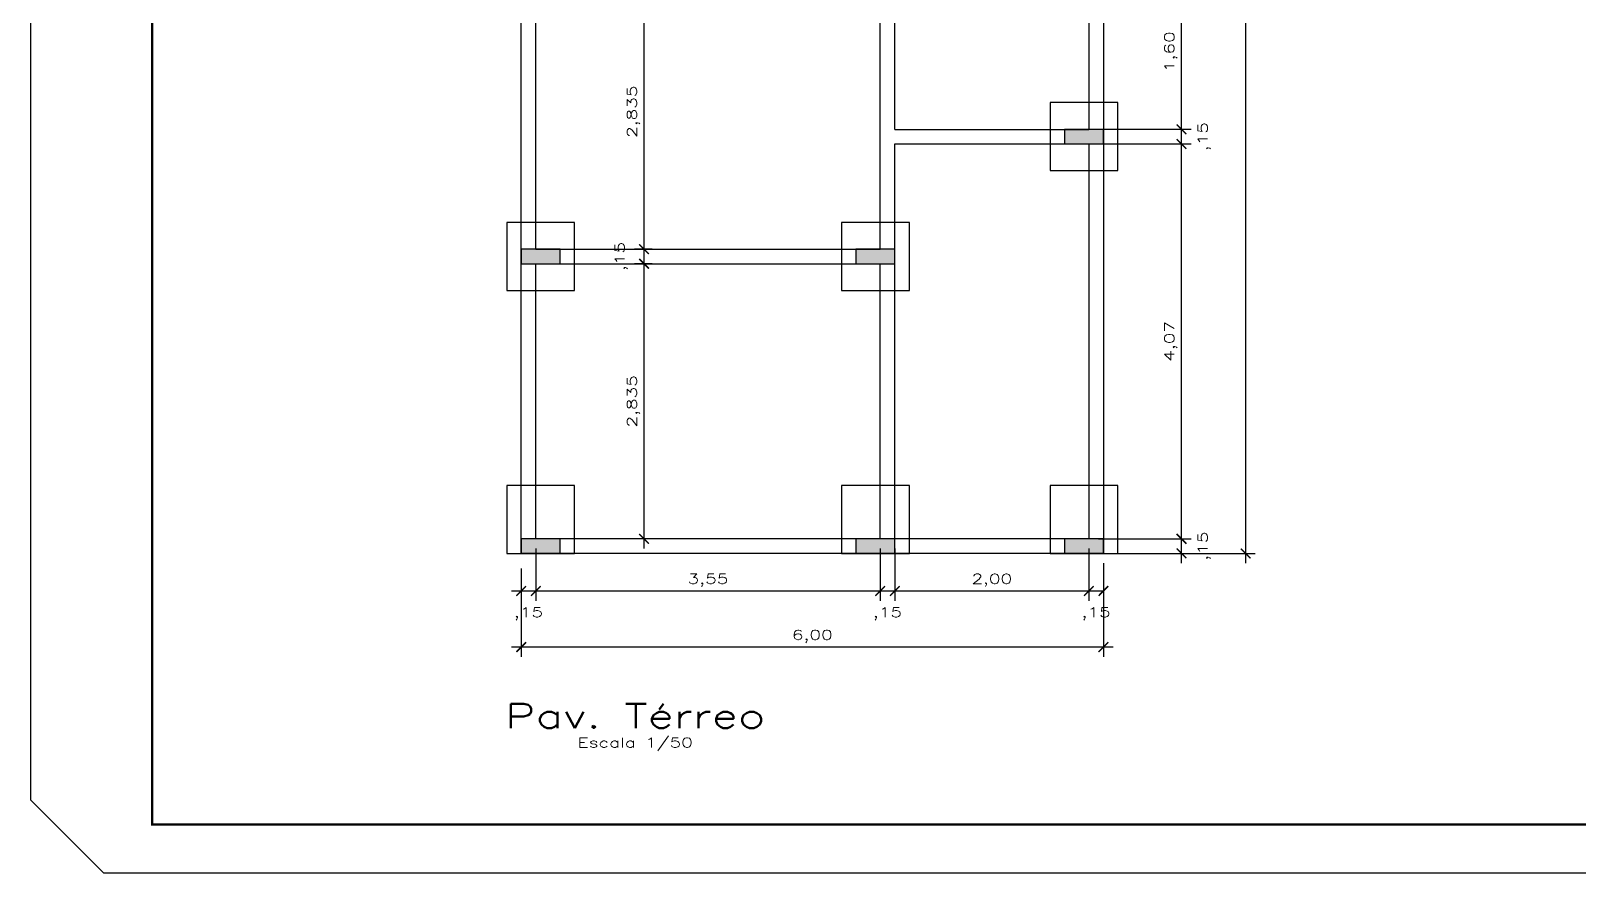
# Model space of a CAD drawing. Extents: x 241 to 398, y 106 to 179.
# Drawn here: x 320.25 to 336.2, y 144.69 to 153.36 of the extents above; entities that cross this region are included whole.
import ezdxf
from ezdxf.enums import TextEntityAlignment as Align

# ---------------------------------------------------------------- set-up
doc = ezdxf.new("R2010")
doc.units = 0
doc.layers.get('0').update_dxf_attribs({"linetype": 'CONTINUOUS'})
doc.layers.get('DEFPOINTS').update_dxf_attribs({"linetype": 'CONTINUOUS'})
for name, color, linetype in [('ALVCORTE', 5, 'CONTINUOUS'), ('ALVVISTA', 8, 'CONTINUOUS'), ('COTAS', 7, 'CONTINUOUS'), ('ESPEC', 7, 'CONTINUOUS'), ('ESQUADRIA', 3, 'CONTINUOUS')]:
    doc.layers.add(name, color=color, linetype=linetype)
doc.styles.add('REGUA200', font='romans.shx', dxfattribs={"width": 1.4})
doc.styles.add('REGUA60', font='romans.shx', dxfattribs={"width": 1.4})
doc.styles.add('REGUA80', font='romans.shx', dxfattribs={"width": 1.4})
doc.styles.get("Standard").update_dxf_attribs({"font": 'ISOCP'})
doc.dimstyles.new('ISO-25', dxfattribs={"dimtxt": 2.5, "dimasz": 2.5, "dimexe": 1.25, "dimexo": 0.625, "dimtad": 1, "dimdec": 4, "dimdsep": 46, "dimlunit": 6, "dimtxsty": 'Standard', "dimcen": 2.5, "dimadec": 0, "dimazin": 0, "dimtfac": 1, "dimtdec": 4, "dimtmove": 0, "dimatfit": 3, "dimfxl": 0, "dimtolj": 1, "dimtzin": 0, "dimarcsym": 0})

# ---------------------------------------------------------------- blocks, each defined once
blk = doc.blocks.new('TITUL2')
at = {"color": 6, "style": 'REGUA200', "width": 1.4}
blk.add_attdef('TITULO', text='', height=5, dxfattribs=at).set_placement((0, 0), align=Align.CENTER)
at = {"color": 0, "style": 'REGUA80', "width": 1.4}
blk.add_attdef('ESCALA', text='', height=2, dxfattribs=at).set_placement((0, -4), align=Align.CENTER)
blk = doc.blocks.new('_ARCHTICK')
at = {"color": 0, "linetype": 'ByBlock', "const_width": 0.15}
blk.add_lwpolyline([(-0.5, -0.5), (0.5, 0.5)], dxfattribs=at)
blk = doc.blocks.new('*D177')
at = {"color": 1, "linetype": 'ByBlock', "transparency": 16777216}
for p, q in [((248.253, 148.173), (248.253, 151.208)), ((248.337, 151.108), (248.153, 151.108)), ((248.337, 148.273), (248.153, 148.273))]:
    blk.add_line(p, q, dxfattribs=at)
at = {"layer": 'DEFPOINTS', "color": 0, "linetype": 'ByBlock', "transparency": 16777216}
for p in [(248.253, 151.108), (248.437, 151.108, -3.35), (248.437, 148.273, -3.35)]:
    blk.add_point(p, dxfattribs=at)
at = {"color": 1, "linetype": 'ByBlock', "transparency": 16777216, "xscale": 0.1, "yscale": 0.1, "zscale": 0.1}
for p, rotation in [((248.253, 151.108), 90), ((248.253, 148.273), 270)]:
    blk.add_blockref('_ARCHTICK', p, dxfattribs=dict(at, rotation=rotation))
at = {"color": 7, "linetype": 'ByBlock', "transparency": 16777216, "insert": (248.143, 149.69), "char_height": 0.1, "attachment_point": 5, "rotation": 90, "style": 'REGUA60'}
blk.add_mtext('\\A1;2,835', dxfattribs=at)
blk = doc.blocks.new('*D174')
at = {"color": 1, "linetype": 'ByBlock', "transparency": 16777216}
for p, q in [((253.087, 175.138), (254.553, 175.138)), ((254.453, 175.238), (254.453, 145.038)), ((253.087, 145.138), (254.553, 145.138))]:
    blk.add_line(p, q, dxfattribs=at)
at = {"layer": 'DEFPOINTS', "color": 0, "linetype": 'ByBlock', "transparency": 16777216}
for p in [(252.987, 175.138, -3.35), (252.987, 145.138, -3.35), (254.453, 145.138)]:
    blk.add_point(p, dxfattribs=at)
at = {"color": 1, "linetype": 'ByBlock', "transparency": 16777216, "xscale": 0.1, "yscale": 0.1, "zscale": 0.1}
for p, rotation in [((254.453, 175.138), 90), ((254.453, 145.138), 270)]:
    blk.add_blockref('_ARCHTICK', p, dxfattribs=dict(at, rotation=rotation))
at = {"color": 7, "linetype": 'ByBlock', "transparency": 16777216, "insert": (254.343, 160.138), "char_height": 0.1, "attachment_point": 5, "rotation": 90, "style": 'REGUA60'}
blk.add_mtext('\\A1;30,00', dxfattribs=at)
blk = doc.blocks.new('*D154')
at = {"color": 1, "linetype": 'ByBlock', "transparency": 16777216}
for p, q in [((253.792, 145.188), (253.792, 149.458)), ((252.937, 149.358), (253.892, 149.358))]:
    blk.add_line(p, q, dxfattribs=at)
at = {"layer": 'DEFPOINTS', "color": 0, "linetype": 'ByBlock', "transparency": 16777216}
for p in [(252.837, 149.358, -3.35), (253.792, 149.358), (252.837, 145.288, -3.35)]:
    blk.add_point(p, dxfattribs=at)
at = {"color": 1, "linetype": 'ByBlock', "transparency": 16777216, "xscale": 0.1, "yscale": 0.1, "zscale": 0.1}
for p, rotation in [((253.792, 149.358), 90), ((253.792, 145.288), 270)]:
    blk.add_blockref('_ARCHTICK', p, dxfattribs=dict(at, rotation=rotation))
at = {"color": 7, "linetype": 'ByBlock', "transparency": 16777216, "insert": (253.682, 147.323), "char_height": 0.1, "attachment_point": 5, "rotation": 90, "style": 'REGUA60'}
blk.add_mtext('\\A1;4,07', dxfattribs=at)
blk = doc.blocks.new('*D176')
at = {"color": 1, "linetype": 'ByBlock', "transparency": 16777216}
for p, q in [((248.337, 148.273), (248.153, 148.273)), ((248.253, 148.023), (248.253, 148.273))]:
    blk.add_line(p, q, dxfattribs=at)
at = {"layer": 'DEFPOINTS', "color": 0, "linetype": 'ByBlock', "transparency": 16777216}
for p in [(248.253, 148.273), (248.437, 148.273, -3.35), (248.437, 148.123, -3.35)]:
    blk.add_point(p, dxfattribs=at)
at = {"color": 1, "linetype": 'ByBlock', "transparency": 16777216, "xscale": 0.1, "yscale": 0.1, "zscale": 0.1}
for p, rotation in [((248.253, 148.273), 90), ((248.253, 148.123), 270)]:
    blk.add_blockref('_ARCHTICK', p, dxfattribs=dict(at, rotation=rotation))
at = {"color": 7, "linetype": 'ByBlock', "transparency": 16777216, "insert": (248.018, 148.198), "char_height": 0.1, "attachment_point": 5, "rotation": 90, "style": 'REGUA60'}
blk.add_mtext('\\A1;,15', dxfattribs=at)
blk = doc.blocks.new('*D175')
at = {"color": 1, "linetype": 'ByBlock', "transparency": 16777216}
for p, q in [((248.253, 145.188), (248.253, 148.223)), ((248.337, 148.123), (248.153, 148.123)), ((248.29, 145.288), (248.153, 145.288))]:
    blk.add_line(p, q, dxfattribs=at)
at = {"layer": 'DEFPOINTS', "color": 0, "linetype": 'ByBlock', "transparency": 16777216}
for p in [(248.253, 148.123), (248.437, 148.123, -3.35), (248.39, 145.288, -3.35)]:
    blk.add_point(p, dxfattribs=at)
at = {"color": 1, "linetype": 'ByBlock', "transparency": 16777216, "xscale": 0.1, "yscale": 0.1, "zscale": 0.1}
for p, rotation in [((248.253, 148.123), 90), ((248.253, 145.288), 270)]:
    blk.add_blockref('_ARCHTICK', p, dxfattribs=dict(at, rotation=rotation))
at = {"color": 7, "linetype": 'ByBlock', "transparency": 16777216, "insert": (248.143, 146.705), "char_height": 0.1, "attachment_point": 5, "rotation": 90, "style": 'REGUA60'}
blk.add_mtext('\\A1;2,835', dxfattribs=at)
blk = doc.blocks.new('*D153')
at = {"color": 1, "linetype": 'ByBlock', "transparency": 16777216}
for p, q in [((252.937, 145.288), (253.892, 145.288)), ((253.792, 145.038), (253.792, 145.288)), ((253.087, 145.138), (253.892, 145.138))]:
    blk.add_line(p, q, dxfattribs=at)
at = {"layer": 'DEFPOINTS', "color": 0, "linetype": 'ByBlock', "transparency": 16777216}
for p in [(252.837, 145.288, -3.35), (253.792, 145.288), (252.987, 145.138, -3.35)]:
    blk.add_point(p, dxfattribs=at)
at = {"color": 1, "linetype": 'ByBlock', "transparency": 16777216, "xscale": 0.1, "yscale": 0.1, "zscale": 0.1}
for p, rotation in [((253.792, 145.288), 90), ((253.792, 145.138), 270)]:
    blk.add_blockref('_ARCHTICK', p, dxfattribs=dict(at, rotation=rotation))
at = {"color": 7, "linetype": 'ByBlock', "transparency": 16777216, "insert": (254.026, 145.213), "char_height": 0.1, "attachment_point": 5, "rotation": 90, "style": 'REGUA60'}
blk.add_mtext('\\A1;,15', dxfattribs=at)
blk = doc.blocks.new('*D151')
at = {"color": 1, "linetype": 'ByBlock', "transparency": 16777216}
for p, q in [((252.987, 145.038), (252.987, 144.651)), ((252.737, 144.751), (252.987, 144.751))]:
    blk.add_line(p, q, dxfattribs=at)
at = {"layer": 'DEFPOINTS', "color": 0, "linetype": 'ByBlock', "transparency": 16777216}
for p in [(252.837, 145.288, -3.35), (252.987, 145.138, -3.35), (252.987, 144.751)]:
    blk.add_point(p, dxfattribs=at)
at = {"color": 1, "linetype": 'ByBlock', "transparency": 16777216, "xscale": 0.1, "yscale": 0.1, "zscale": 0.1, "rotation": 180}
blk.add_blockref('_ARCHTICK', (252.837, 144.751), dxfattribs=at)
at = {"color": 1, "linetype": 'ByBlock', "transparency": 16777216, "xscale": 0.1, "yscale": 0.1, "zscale": 0.1}
blk.add_blockref('_ARCHTICK', (252.987, 144.751), dxfattribs=at)
at = {"color": 7, "linetype": 'ByBlock', "transparency": 16777216, "insert": (252.912, 144.517), "char_height": 0.1, "attachment_point": 5, "style": 'REGUA60'}
blk.add_mtext('\\A1;,15', dxfattribs=at)
blk = doc.blocks.new('*D150')
at = {"color": 1, "linetype": 'ByBlock', "transparency": 16777216}
for p, q in [((252.837, 145.188), (252.837, 144.651)), ((250.737, 144.751), (252.937, 144.751))]:
    blk.add_line(p, q, dxfattribs=at)
at = {"layer": 'DEFPOINTS', "color": 0, "linetype": 'ByBlock', "transparency": 16777216}
for p in [(250.837, 145.288, -3.35), (252.837, 145.288, -3.35), (252.837, 144.751)]:
    blk.add_point(p, dxfattribs=at)
at = {"color": 1, "linetype": 'ByBlock', "transparency": 16777216, "xscale": 0.1, "yscale": 0.1, "zscale": 0.1, "rotation": 180}
blk.add_blockref('_ARCHTICK', (250.837, 144.751), dxfattribs=at)
at = {"color": 1, "linetype": 'ByBlock', "transparency": 16777216, "xscale": 0.1, "yscale": 0.1, "zscale": 0.1}
blk.add_blockref('_ARCHTICK', (252.837, 144.751), dxfattribs=at)
at = {"color": 7, "linetype": 'ByBlock', "transparency": 16777216, "insert": (251.837, 144.861), "char_height": 0.1, "attachment_point": 5, "style": 'REGUA60'}
blk.add_mtext('\\A1;2,00', dxfattribs=at)
blk = doc.blocks.new('*D149')
at = {"color": 1, "linetype": 'ByBlock', "transparency": 16777216}
for p, q in [((250.837, 145.188), (250.837, 144.651)), ((250.587, 144.751), (250.837, 144.751))]:
    blk.add_line(p, q, dxfattribs=at)
at = {"layer": 'DEFPOINTS', "color": 0, "linetype": 'ByBlock', "transparency": 16777216}
for p in [(250.687, 145.288, -3.35), (250.837, 145.288, -3.35), (250.837, 144.751)]:
    blk.add_point(p, dxfattribs=at)
at = {"color": 1, "linetype": 'ByBlock', "transparency": 16777216, "xscale": 0.1, "yscale": 0.1, "zscale": 0.1, "rotation": 180}
blk.add_blockref('_ARCHTICK', (250.687, 144.751), dxfattribs=at)
at = {"color": 1, "linetype": 'ByBlock', "transparency": 16777216, "xscale": 0.1, "yscale": 0.1, "zscale": 0.1}
blk.add_blockref('_ARCHTICK', (250.837, 144.751), dxfattribs=at)
at = {"color": 7, "linetype": 'ByBlock', "transparency": 16777216, "insert": (250.762, 144.517), "char_height": 0.1, "attachment_point": 5, "style": 'REGUA60'}
blk.add_mtext('\\A1;,15', dxfattribs=at)
blk = doc.blocks.new('*D148')
at = {"color": 1, "linetype": 'ByBlock', "transparency": 16777216}
for p, q in [((250.687, 145.188), (250.687, 144.651)), ((247.037, 144.751), (250.787, 144.751))]:
    blk.add_line(p, q, dxfattribs=at)
at = {"layer": 'DEFPOINTS', "color": 0, "linetype": 'ByBlock', "transparency": 16777216}
for p in [(247.137, 145.288, -3.35), (250.687, 145.288, -3.35), (250.687, 144.751)]:
    blk.add_point(p, dxfattribs=at)
at = {"color": 1, "linetype": 'ByBlock', "transparency": 16777216, "xscale": 0.1, "yscale": 0.1, "zscale": 0.1, "rotation": 180}
blk.add_blockref('_ARCHTICK', (247.137, 144.751), dxfattribs=at)
at = {"color": 1, "linetype": 'ByBlock', "transparency": 16777216, "xscale": 0.1, "yscale": 0.1, "zscale": 0.1}
blk.add_blockref('_ARCHTICK', (250.687, 144.751), dxfattribs=at)
at = {"color": 7, "linetype": 'ByBlock', "transparency": 16777216, "insert": (248.912, 144.861), "char_height": 0.1, "attachment_point": 5, "style": 'REGUA60'}
blk.add_mtext('\\A1;3,55', dxfattribs=at)
blk = doc.blocks.new('*D147')
at = {"color": 1, "linetype": 'ByBlock', "transparency": 16777216}
for p, q in [((247.137, 145.188), (247.137, 144.651)), ((246.887, 144.751), (247.137, 144.751))]:
    blk.add_line(p, q, dxfattribs=at)
at = {"layer": 'DEFPOINTS', "color": 0, "linetype": 'ByBlock', "transparency": 16777216}
for p in [(247.137, 145.288, -3.35), (246.987, 145.138, -3.35), (247.137, 144.751)]:
    blk.add_point(p, dxfattribs=at)
at = {"color": 1, "linetype": 'ByBlock', "transparency": 16777216, "xscale": 0.1, "yscale": 0.1, "zscale": 0.1, "rotation": 180}
blk.add_blockref('_ARCHTICK', (246.987, 144.751), dxfattribs=at)
at = {"color": 1, "linetype": 'ByBlock', "transparency": 16777216, "xscale": 0.1, "yscale": 0.1, "zscale": 0.1}
blk.add_blockref('_ARCHTICK', (247.137, 144.751), dxfattribs=at)
at = {"color": 7, "linetype": 'ByBlock', "transparency": 16777216, "insert": (247.062, 144.517), "char_height": 0.1, "attachment_point": 5, "style": 'REGUA60'}
blk.add_mtext('\\A1;,15', dxfattribs=at)
blk = doc.blocks.new('*D152')
at = {"color": 1, "linetype": 'ByBlock', "transparency": 16777216}
for p, q in [((246.987, 144.982), (246.987, 144.073)), ((252.987, 144.982), (252.987, 144.073)), ((253.087, 144.173), (246.887, 144.173))]:
    blk.add_line(p, q, dxfattribs=at)
at = {"layer": 'DEFPOINTS', "color": 0, "linetype": 'ByBlock', "transparency": 16777216}
for p in [(246.987, 145.082), (252.987, 145.082), (246.987, 144.173)]:
    blk.add_point(p, dxfattribs=at)
at = {"color": 1, "linetype": 'ByBlock', "transparency": 16777216, "xscale": 0.1, "yscale": 0.1, "zscale": 0.1, "rotation": 180}
blk.add_blockref('_ARCHTICK', (246.987, 144.173), dxfattribs=at)
at = {"color": 1, "linetype": 'ByBlock', "transparency": 16777216, "xscale": 0.1, "yscale": 0.1, "zscale": 0.1}
blk.add_blockref('_ARCHTICK', (252.987, 144.173), dxfattribs=at)
at = {"color": 7, "linetype": 'ByBlock', "transparency": 16777216, "insert": (249.987, 144.283), "char_height": 0.1, "attachment_point": 5, "style": 'REGUA60'}
blk.add_mtext('\\A1;6,00', dxfattribs=at)
blk = doc.blocks.new('*D156')
at = {"color": 1, "linetype": 'ByBlock', "transparency": 16777216}
for p, q in [((253.792, 149.408), (253.792, 151.208)), ((252.937, 151.108), (253.892, 151.108))]:
    blk.add_line(p, q, dxfattribs=at)
at = {"layer": 'DEFPOINTS', "color": 0, "linetype": 'ByBlock', "transparency": 16777216}
for p in [(252.837, 151.108, -3.35), (253.792, 151.108), (252.837, 149.508, -3.35)]:
    blk.add_point(p, dxfattribs=at)
at = {"color": 1, "linetype": 'ByBlock', "transparency": 16777216, "xscale": 0.1, "yscale": 0.1, "zscale": 0.1}
for p, rotation in [((253.792, 151.108), 90), ((253.792, 149.508), 270)]:
    blk.add_blockref('_ARCHTICK', p, dxfattribs=dict(at, rotation=rotation))
at = {"color": 7, "linetype": 'ByBlock', "transparency": 16777216, "insert": (253.682, 150.308), "char_height": 0.1, "attachment_point": 5, "rotation": 90, "style": 'REGUA60'}
blk.add_mtext('\\A1;1,60', dxfattribs=at)
blk = doc.blocks.new('*D155')
at = {"color": 1, "linetype": 'ByBlock', "transparency": 16777216}
for p, q in [((252.937, 149.508), (253.892, 149.508)), ((253.792, 149.258), (253.792, 149.508))]:
    blk.add_line(p, q, dxfattribs=at)
at = {"layer": 'DEFPOINTS', "color": 0, "linetype": 'ByBlock', "transparency": 16777216}
for p in [(252.837, 149.508, -3.35), (253.792, 149.508), (252.837, 149.358, -3.35)]:
    blk.add_point(p, dxfattribs=at)
at = {"color": 1, "linetype": 'ByBlock', "transparency": 16777216, "xscale": 0.1, "yscale": 0.1, "zscale": 0.1}
for p, rotation in [((253.792, 149.508), 90), ((253.792, 149.358), 270)]:
    blk.add_blockref('_ARCHTICK', p, dxfattribs=dict(at, rotation=rotation))
at = {"color": 7, "linetype": 'ByBlock', "transparency": 16777216, "insert": (254.026, 149.433), "char_height": 0.1, "attachment_point": 5, "rotation": 90, "style": 'REGUA60'}
blk.add_mtext('\\A1;,15', dxfattribs=at)

msp = doc.modelspace()

# ---------------------------------------------------------------- hatches: boundary and pattern name
at = {"layer": 'ALVCORTE'}
for points in [[(331.3063, 152.2006), (331.3063, 152.3506), (330.9063, 152.3506), (330.9063, 152.2006)], [(325.7063, 150.9656), (325.7063, 151.1156), (325.3063, 151.1156), (325.3063, 150.9656)], [(329.1563, 150.9656), (329.1563, 151.1156), (328.7563, 151.1156), (328.7563, 150.9656)], [(325.7063, 147.9806), (325.7063, 148.1306), (325.3063, 148.1306), (325.3063, 147.9806)], [(329.1563, 147.9806), (329.1563, 148.1306), (328.7563, 148.1306), (328.7563, 147.9806)], [(331.3063, 147.9806), (331.3063, 148.1306), (330.9063, 148.1306), (330.9063, 147.9806)]]:
    msp.add_hatch(color=256, dxfattribs=at).paths.add_polyline_path(points)

# ---------------------------------------------------------------- linework, layer by layer
for p, q in [((320.2525, 145.4371), (320.2525, 158.8153)), ((321.0025, 144.6871), (320.2525, 145.4371)), ((358.6156, 144.6871), (321.0025, 144.6871))]:
    msp.add_line(p, q)
at = {"const_width": 0.0236}
msp.add_lwpolyline([(321.5025, 178.8971), (358.1156, 178.8971), (358.1156, 145.1871), (321.5025, 145.1871)], close=True, dxfattribs=at)
at = {"layer": 'ALVCORTE', "elevation": -3.35}
for points in [[(331.3063, 152.2006), (331.3063, 152.3506), (330.9063, 152.3506), (330.9063, 152.2006)], [(325.7063, 150.9656), (325.7063, 151.1156), (325.3063, 151.1156), (325.3063, 150.9656)], [(329.1563, 150.9656), (329.1563, 151.1156), (328.7563, 151.1156), (328.7563, 150.9656)], [(325.7063, 147.9806), (325.7063, 148.1306), (325.3063, 148.1306), (325.3063, 147.9806)], [(329.1563, 147.9806), (329.1563, 148.1306), (328.7563, 148.1306), (328.7563, 147.9806)], [(331.3063, 147.9806), (331.3063, 148.1306), (330.9063, 148.1306), (330.9063, 147.9806)]]:
    msp.add_lwpolyline(points, close=True, dxfattribs=at)
at = {"layer": 'ALVVISTA'}
for p, q in [((331.3063, 177.9806, -3.35), (331.3063, 147.9806, -3.35)), ((325.3063, 147.9806, -3.35), (325.3063, 177.8306, -3.35)), ((325.4563, 151.1156, -3.35), (325.4563, 153.9506, -3.35)), ((329.0063, 152.2756, -3.35), (329.0063, 153.9506, -3.35)), ((329.1563, 152.3506, -3.35), (329.1563, 153.9506, -3.35)), ((331.1563, 153.9506, -3.35), (331.1563, 152.3506, -3.35)), ((329.1563, 152.3506, -3.35), (331.1563, 152.3506, -3.35)), ((329.0063, 151.1156, -3.35), (329.0063, 152.2756, -3.35)), ((329.1563, 151.0406, -3.35), (329.1563, 152.2006, -3.35)), ((329.1563, 152.2006, -3.35), (331.1563, 152.2006, -3.35)), ((331.1563, 152.2006, -3.35), (331.1563, 148.1306, -3.35)), ((325.4563, 151.1156, -3.35), (329.0063, 151.1156, -3.35)), ((329.1563, 148.1306, -3.35), (329.1563, 151.0406, -3.35)), ((325.4563, 150.9656, -3.35), (329.0063, 150.9656, -3.35)), ((325.4563, 148.1306, -3.35), (325.4563, 150.9656, -3.35)), ((329.0063, 148.1306, -3.35), (329.0063, 150.9656, -3.35)), ((329.0813, 147.9806, -3.35), (325.3063, 147.9806, -3.35)), ((329.0063, 148.1306, -3.35), (325.4563, 148.1306, -3.35)), ((331.3063, 147.9806, -3.35), (329.0813, 147.9806, -3.35)), ((331.1563, 148.1306, -3.35), (329.1563, 148.1306, -3.35))]:
    msp.add_line(p, q, dxfattribs=at)
at = {"layer": 'ESQUADRIA', "elevation": -3.35}
for points in [[(330.7563, 151.9256), (331.4563, 151.9256), (331.4563, 152.6256), (330.7563, 152.6256)], [(325.1563, 150.6906), (325.8563, 150.6906), (325.8563, 151.3906), (325.1563, 151.3906)], [(328.6063, 150.6906), (329.3063, 150.6906), (329.3063, 151.3906), (328.6063, 151.3906)], [(325.1563, 147.9806), (325.8563, 147.9806), (325.8563, 148.6806), (325.1563, 148.6806)], [(328.6063, 147.9806), (329.3063, 147.9806), (329.3063, 148.6806), (328.6063, 148.6806)], [(330.7563, 147.9806), (331.4563, 147.9806), (331.4563, 148.6806), (330.7563, 148.6806)]]:
    msp.add_lwpolyline(points, close=True, dxfattribs=at)

# ---------------------------------------------------------------- block references
at = {"layer": 'ESPEC', "xscale": 0.05, "yscale": 0.05, "zscale": 0.05}
msp.add_blockref('TITUL2', (326.481, 146.1814, -3.35), dxfattribs=at).add_auto_attribs({'TITULO': 'Pav. Térreo', 'ESCALA': 'Escala 1/50'})

# ---------------------------------------------------------------- dimensions: what is measured, and where the dimension line sits
at = {"layer": 'COTAS'}
for base, p1, p2, override, picture, middle in [((332.7721, 147.9806), (331.3063, 177.9806, -3.35), (331.3063, 147.9806, -3.35), {"dimtxt": 0.1, "dimasz": 0.1, "dimexe": 0.1, "dimexo": 0.1, "dimgap": 0.05, "dimdec": 2, "dimzin": 4, "dimtxsty": 'REGUA60', "dimblk1": 'ARCHTICK', "dimblk2": 'ARCHTICK', "dimsah": 1, "dimcen": 0.1, "dimdle": 0.1, "dimclrd": 1, "dimclre": 1, "dimclrt": 7, "dimtofl": 0, "dimtmove": 2}, '*D174', (332.6626, 162.9806)), ((326.5719, 153.9506), (326.7563, 151.1156, -3.35), (326.7563, 153.9506, -3.35), {"dimtxt": 0.1, "dimasz": 0.1, "dimexe": 0.1, "dimexo": 0.1, "dimgap": 0.05, "dimdec": 3, "dimzin": 4, "dimtxsty": 'REGUA60', "dimblk1": 'ARCHTICK', "dimblk2": 'ARCHTICK', "dimsah": 1, "dimcen": 0.1, "dimdle": 0.1, "dimclrd": 1, "dimclre": 1, "dimclrt": 7, "dimtofl": 0, "dimtmove": 2}, '*D177', (326.4623, 152.5331)), ((332.1108, 153.9506), (331.1563, 152.3506, -3.35), (331.1563, 153.9506, -3.35), {"dimtxt": 0.1, "dimasz": 0.1, "dimexe": 0.1, "dimexo": 0.1, "dimgap": 0.05, "dimdec": 2, "dimzin": 4, "dimtxsty": 'REGUA60', "dimblk1": 'ARCHTICK', "dimblk2": 'ARCHTICK', "dimsah": 1, "dimcen": 0.1, "dimdle": 0.1, "dimse1": 1, "dimclrd": 1, "dimclre": 1, "dimclrt": 7, "dimtofl": 0, "dimtmove": 2}, '*D156', (332.0012, 153.1506)), ((332.1108, 152.3506), (331.1563, 152.2006, -3.35), (331.1563, 152.3506, -3.35), {"dimtxt": 0.1, "dimasz": 0.1, "dimexe": 0.1, "dimexo": 0.1, "dimgap": 0.05, "dimdec": 2, "dimzin": 4, "dimtxsty": 'REGUA60', "dimblk1": 'ARCHTICK', "dimblk2": 'ARCHTICK', "dimsah": 1, "dimcen": 0.1, "dimdle": 0.1, "dimse1": 1, "dimclrd": 1, "dimclre": 1, "dimclrt": 7, "dimtofl": 0, "dimtmove": 2}, '*D155', (332.3453, 152.2756)), ((332.1108, 152.2006), (331.1563, 148.1306, -3.35), (331.1563, 152.2006, -3.35), {"dimtxt": 0.1, "dimasz": 0.1, "dimexe": 0.1, "dimexo": 0.1, "dimgap": 0.05, "dimdec": 2, "dimzin": 4, "dimtxsty": 'REGUA60', "dimblk1": 'ARCHTICK', "dimblk2": 'ARCHTICK', "dimsah": 1, "dimcen": 0.1, "dimdle": 0.1, "dimse1": 1, "dimclrd": 1, "dimclre": 1, "dimclrt": 7, "dimtofl": 0, "dimtmove": 2}, '*D154', (332.0012, 150.1656)), ((326.5719, 151.1156), (326.7563, 150.9656, -3.35), (326.7563, 151.1156, -3.35), {"dimtxt": 0.1, "dimasz": 0.1, "dimexe": 0.1, "dimexo": 0.1, "dimgap": 0.05, "dimdec": 2, "dimzin": 4, "dimtxsty": 'REGUA60', "dimblk1": 'ARCHTICK', "dimblk2": 'ARCHTICK', "dimsah": 1, "dimcen": 0.1, "dimdle": 0.1, "dimse1": 1, "dimclrd": 1, "dimclre": 1, "dimclrt": 7, "dimtofl": 0, "dimtmove": 2}, '*D176', (326.3373, 151.0406)), ((326.5719, 150.9656), (326.7096, 148.1306, -3.35), (326.7563, 150.9656, -3.35), {"dimtxt": 0.1, "dimasz": 0.1, "dimexe": 0.1, "dimexo": 0.1, "dimgap": 0.05, "dimdec": 3, "dimzin": 4, "dimtxsty": 'REGUA60', "dimblk1": 'ARCHTICK', "dimblk2": 'ARCHTICK', "dimsah": 1, "dimcen": 0.1, "dimdle": 0.1, "dimclrd": 1, "dimclre": 1, "dimclrt": 7, "dimtofl": 0, "dimtmove": 2}, '*D175', (326.4623, 149.5481)), ((332.1108, 148.1306), (331.3063, 147.9806, -3.35), (331.1563, 148.1306, -3.35), {"dimtxt": 0.1, "dimasz": 0.1, "dimexe": 0.1, "dimexo": 0.1, "dimgap": 0.05, "dimdec": 2, "dimzin": 4, "dimtxsty": 'REGUA60', "dimblk1": 'ARCHTICK', "dimblk2": 'ARCHTICK', "dimsah": 1, "dimcen": 0.1, "dimdle": 0.1, "dimclrd": 1, "dimclre": 1, "dimclrt": 7, "dimtofl": 0, "dimtmove": 2}, '*D153', (332.3453, 148.0556))]:
    dim = msp.add_linear_dim(base=base, p1=p1, p2=p2, angle=90, dimstyle='ISO-25', override=override, dxfattribs=at)
    dim.commit()
    dim.dimension.update_dxf_attribs({"geometry": picture, "text_midpoint": middle, "insert": (78.3192, 2.8428)})
for base, p1, p2, override, picture, middle in [((325.4563, 147.5941), (325.3063, 147.9806, -3.35), (325.4563, 148.1306, -3.35), {"dimtxt": 0.1, "dimasz": 0.1, "dimexe": 0.1, "dimexo": 0.1, "dimgap": 0.05, "dimdec": 2, "dimzin": 4, "dimtxsty": 'REGUA60', "dimblk1": 'ARCHTICK', "dimblk2": 'ARCHTICK', "dimsah": 1, "dimcen": 0.1, "dimdle": 0.1, "dimse1": 1, "dimclrd": 1, "dimclre": 1, "dimclrt": 7, "dimtofl": 0, "dimtmove": 2}, '*D147', (325.3813, 147.3595)), ((329.0063, 147.5941), (325.4563, 148.1306, -3.35), (329.0063, 148.1306, -3.35), {"dimtxt": 0.1, "dimasz": 0.1, "dimexe": 0.1, "dimexo": 0.1, "dimgap": 0.05, "dimdec": 2, "dimzin": 4, "dimtxsty": 'REGUA60', "dimblk1": 'ARCHTICK', "dimblk2": 'ARCHTICK', "dimsah": 1, "dimcen": 0.1, "dimdle": 0.1, "dimse1": 1, "dimclrd": 1, "dimclre": 1, "dimclrt": 7, "dimtofl": 0, "dimtmove": 2}, '*D148', (327.2313, 147.7036)), ((329.1563, 147.5941), (329.0063, 148.1306, -3.35), (329.1563, 148.1306, -3.35), {"dimtxt": 0.1, "dimasz": 0.1, "dimexe": 0.1, "dimexo": 0.1, "dimgap": 0.05, "dimdec": 2, "dimzin": 4, "dimtxsty": 'REGUA60', "dimblk1": 'ARCHTICK', "dimblk2": 'ARCHTICK', "dimsah": 1, "dimcen": 0.1, "dimdle": 0.1, "dimse1": 1, "dimclrd": 1, "dimclre": 1, "dimclrt": 7, "dimtofl": 0, "dimtmove": 2}, '*D149', (329.0813, 147.3595)), ((331.1563, 147.5941), (329.1563, 148.1306, -3.35), (331.1563, 148.1306, -3.35), {"dimtxt": 0.1, "dimasz": 0.1, "dimexe": 0.1, "dimexo": 0.1, "dimgap": 0.05, "dimdec": 2, "dimzin": 4, "dimtxsty": 'REGUA60', "dimblk1": 'ARCHTICK', "dimblk2": 'ARCHTICK', "dimsah": 1, "dimcen": 0.1, "dimdle": 0.1, "dimse1": 1, "dimclrd": 1, "dimclre": 1, "dimclrt": 7, "dimtofl": 0, "dimtmove": 2}, '*D150', (330.1563, 147.7036)), ((331.3063, 147.5941), (331.1563, 148.1306, -3.35), (331.3063, 147.9806, -3.35), {"dimtxt": 0.1, "dimasz": 0.1, "dimexe": 0.1, "dimexo": 0.1, "dimgap": 0.05, "dimdec": 2, "dimzin": 4, "dimtxsty": 'REGUA60', "dimblk1": 'ARCHTICK', "dimblk2": 'ARCHTICK', "dimsah": 1, "dimcen": 0.1, "dimdle": 0.1, "dimse1": 1, "dimclrd": 1, "dimclre": 1, "dimclrt": 7, "dimtofl": 0, "dimtmove": 2}, '*D151', (331.2313, 147.3595)), ((325.3063, 147.0158), (331.3063, 147.9245), (325.3063, 147.9245), {"dimtxt": 0.1, "dimasz": 0.1, "dimexe": 0.1, "dimexo": 0.1, "dimgap": 0.05, "dimdec": 2, "dimzin": 4, "dimtxsty": 'REGUA60', "dimblk1": 'ARCHTICK', "dimblk2": 'ARCHTICK', "dimsah": 1, "dimcen": 0.1, "dimdle": 0.1, "dimclrd": 1, "dimclre": 1, "dimclrt": 7, "dimtofl": 0, "dimtmove": 2}, '*D152', (328.3063, 147.1253))]:
    dim = msp.add_linear_dim(base=base, p1=p1, p2=p2, dimstyle='ISO-25', override=override, dxfattribs=at)
    dim.commit()
    dim.dimension.update_dxf_attribs({"geometry": picture, "text_midpoint": middle, "insert": (78.3192, 2.8428)})

doc.saveas('drawing.dxf')
